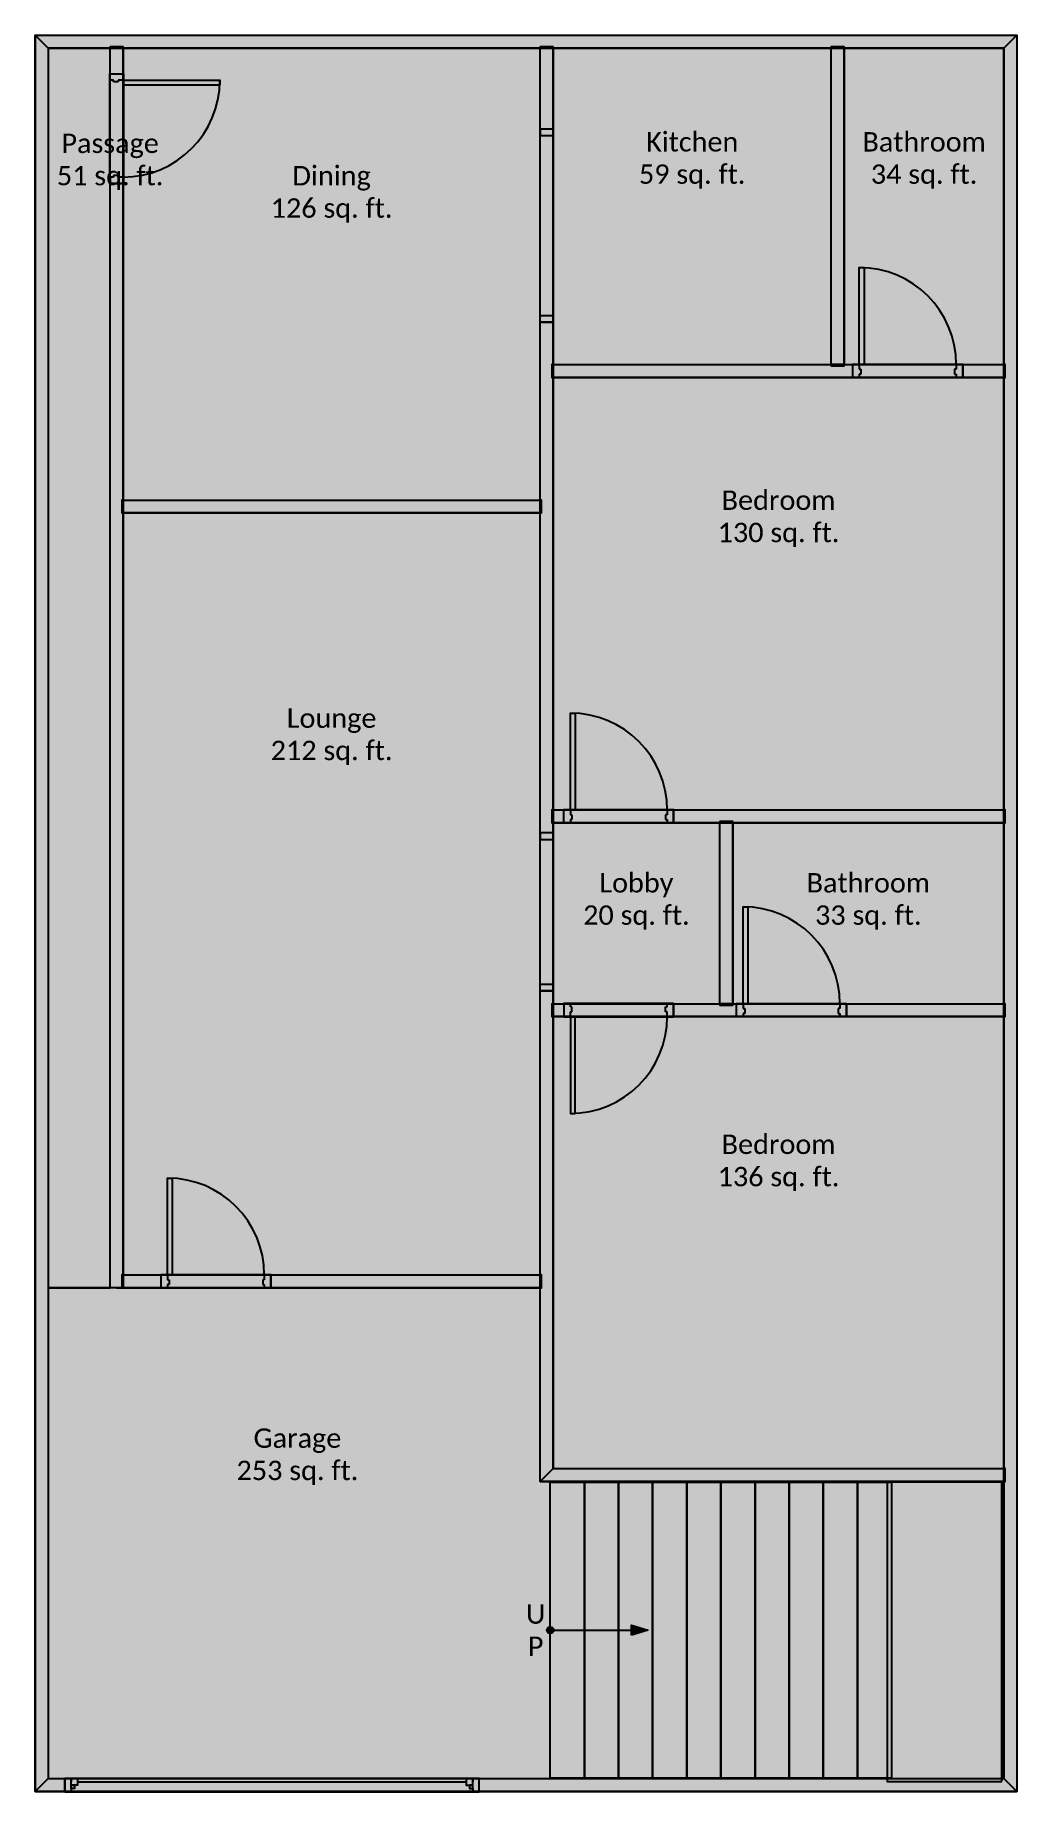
# Model space of a CAD drawing. Extents: x 0.4 to 25.7, y 1.1 to 46.4.
import ezdxf

# ---------------------------------------------------------------- set-up
doc = ezdxf.new("R2010")
doc.units = 0
doc.header["$MEASUREMENT"] = 0
for name, color, linetype in [('BUILDING_ENVELOPE', 7, 'CONTINUOUS'), ('LANDING', 7, 'CONTINUOUS'), ('SPACE', 7, 'CONTINUOUS'), ('STAIR', 7, 'CONTINUOUS')]:
    doc.layers.add(name, color=color, linetype=linetype)
doc.styles.get("Standard").update_dxf_attribs({"font": 'txt.shx'})

msp = doc.modelspace()

# ---------------------------------------------------------------- hatches: boundary and pattern name
at = {"layer": 'BUILDING_ENVELOPE'}
for points in [[(0.69, 46.088), (0.69, 1.421), (0.357, 1.088), (0.357, 46.421)], [(0.357, 46.421), (25.69, 46.421), (25.357, 46.088), (0.69, 46.088)], [(25.69, 46.421), (25.69, 1.088), (25.357, 1.421), (25.357, 46.088)], [(2.292, 46.088), (2.625, 46.088), (2.625, 46.121), (2.292, 46.121)], [(2.292, 14.089), (2.292, 46.088), (2.625, 46.088), (2.625, 14.089), (2.458, 14.089)], [(13.389, 46.088), (13.723, 46.088), (13.723, 46.121), (13.389, 46.121)], [(13.389, 9.089), (13.389, 46.088), (13.723, 46.088), (13.723, 9.423)], [(20.901, 46.088), (21.235, 46.088), (21.235, 46.121), (20.901, 46.121)], [(20.901, 37.923), (20.901, 46.088), (21.235, 46.088), (21.235, 37.923)], [(5.125, 45.134), (2.625, 45.134), (2.625, 45.259), (5.125, 45.259)], [(21.75, 40.423), (21.75, 37.923), (21.625, 37.923), (21.625, 40.423)], [(13.723, 37.589), (13.723, 37.923), (13.689, 37.923), (13.689, 37.589)], [(13.723, 37.923), (25.357, 37.923), (25.357, 37.589), (13.723, 37.589)], [(21.235, 37.923), (20.901, 37.923), (20.901, 37.889), (21.235, 37.889)], [(25.357, 37.923), (25.357, 37.589), (25.39, 37.589), (25.39, 37.923)], [(2.625, 34.089), (2.625, 34.423), (2.592, 34.423), (2.592, 34.089)], [(2.625, 34.423), (13.389, 34.423), (13.389, 34.089), (2.625, 34.089)], [(13.389, 34.423), (13.389, 34.089), (13.423, 34.089), (13.423, 34.423)], [(14.293, 28.923), (14.293, 26.423), (14.168, 26.423), (14.168, 28.923)], [(13.723, 26.089), (13.723, 26.423), (13.689, 26.423), (13.689, 26.089)], [(13.723, 26.423), (25.357, 26.423), (25.357, 26.089), (13.723, 26.089)], [(25.357, 26.423), (25.357, 26.089), (25.39, 26.089), (25.39, 26.423)], [(18.023, 26.089), (18.357, 26.089), (18.357, 26.123), (18.023, 26.123)], [(18.023, 21.423), (18.023, 26.089), (18.357, 26.089), (18.357, 21.423)], [(18.75, 23.923), (18.75, 21.423), (18.625, 21.423), (18.625, 23.923)], [(13.723, 21.089), (13.723, 21.423), (13.689, 21.423), (13.689, 21.089)], [(13.723, 21.423), (25.357, 21.423), (25.357, 21.089), (13.723, 21.089)], [(18.357, 21.423), (18.023, 21.423), (18.023, 21.389), (18.357, 21.389)], [(25.357, 21.423), (25.357, 21.089), (25.39, 21.089), (25.39, 21.423)], [(14.293, 18.589), (14.293, 21.089), (14.168, 21.089), (14.168, 18.589)], [(3.896, 16.923), (3.896, 14.423), (3.771, 14.423), (3.771, 16.923)], [(2.625, 14.089), (2.625, 14.423), (2.592, 14.423), (2.592, 14.089)], [(2.625, 14.423), (13.389, 14.423), (13.389, 14.089), (2.625, 14.089)], [(13.389, 14.423), (13.389, 14.089), (13.423, 14.089), (13.423, 14.423)], [(13.723, 9.423), (25.357, 9.423), (25.357, 9.089), (13.389, 9.089)], [(25.357, 9.423), (25.357, 9.089), (25.39, 9.089), (25.39, 9.423)], [(0.69, 1.421), (25.357, 1.421), (25.69, 1.088), (0.357, 1.088)]]:
    msp.add_hatch(color=7, dxfattribs=at).paths.add_polyline_path(points)
h = msp.add_hatch(color=7, dxfattribs=at)
h.paths.add_polyline_path([(2.292, 45.426), (2.625, 45.426), (2.625, 45.259), (2.5, 45.259), (2.375, 45.259), (2.292, 45.259)])
h.paths.add_polyline_path([(2.292, 42.592), (2.625, 42.592), (2.625, 42.759), (2.5, 42.759), (2.375, 42.759), (2.292, 42.759)])
h = msp.add_hatch(color=7, dxfattribs=at)
h.paths.add_polyline_path([(2.5, 45.259), (2.5, 45.217), (2.375, 45.217), (2.375, 45.259)])
h.paths.add_polyline_path([(2.5, 42.759), (2.5, 42.801), (2.375, 42.801), (2.375, 42.759)])
h = msp.add_hatch(color=7, dxfattribs=at)
h.paths.add_polyline_path([(13.723, 43.997), (13.389, 43.997), (13.389, 43.831), (13.723, 43.831)])
h.paths.add_polyline_path([(13.723, 39.014), (13.389, 39.014), (13.389, 39.181), (13.723, 39.181)])
h = msp.add_hatch(color=7, dxfattribs=at)
h.paths.add_polyline_path([(21.458, 37.589), (21.458, 37.923), (21.625, 37.923), (21.625, 37.798), (21.625, 37.673), (21.625, 37.589)])
h.paths.add_polyline_path([(24.292, 37.589), (24.292, 37.923), (24.125, 37.923), (24.125, 37.798), (24.125, 37.673), (24.125, 37.589)])
h = msp.add_hatch(color=7, dxfattribs=at)
h.paths.add_polyline_path([(21.625, 37.798), (21.667, 37.798), (21.667, 37.673), (21.625, 37.673)])
h.paths.add_polyline_path([(24.125, 37.798), (24.083, 37.798), (24.083, 37.673), (24.125, 37.673)])
h = msp.add_hatch(color=7, dxfattribs=at)
h.paths.add_polyline_path([(14.001, 26.089), (14.001, 26.423), (14.168, 26.423), (14.168, 26.298), (14.168, 26.173), (14.168, 26.089)])
h.paths.add_polyline_path([(16.834, 26.089), (16.834, 26.423), (16.668, 26.423), (16.668, 26.298), (16.668, 26.173), (16.668, 26.089)])
h = msp.add_hatch(color=7, dxfattribs=at)
h.paths.add_polyline_path([(14.168, 26.298), (14.209, 26.298), (14.209, 26.173), (14.168, 26.173)])
h.paths.add_polyline_path([(16.668, 26.298), (16.626, 26.298), (16.626, 26.173), (16.668, 26.173)])
h = msp.add_hatch(color=7, dxfattribs=at)
h.paths.add_polyline_path([(13.723, 25.831), (13.389, 25.831), (13.389, 25.664), (13.723, 25.664)])
h.paths.add_polyline_path([(13.723, 21.756), (13.389, 21.756), (13.389, 21.923), (13.723, 21.923)])
h = msp.add_hatch(color=7, dxfattribs=at)
h.paths.add_polyline_path([(14.001, 21.423), (14.001, 21.089), (14.168, 21.089), (14.168, 21.214), (14.168, 21.339), (14.168, 21.423)])
h.paths.add_polyline_path([(16.834, 21.423), (16.834, 21.089), (16.668, 21.089), (16.668, 21.214), (16.668, 21.339), (16.668, 21.423)])
h = msp.add_hatch(color=7, dxfattribs=at)
h.paths.add_polyline_path([(14.168, 21.214), (14.209, 21.214), (14.209, 21.339), (14.168, 21.339)])
h.paths.add_polyline_path([(16.668, 21.214), (16.626, 21.214), (16.626, 21.339), (16.668, 21.339)])
h = msp.add_hatch(color=7, dxfattribs=at)
h.paths.add_polyline_path([(18.458, 21.089), (18.458, 21.423), (18.625, 21.423), (18.625, 21.298), (18.625, 21.173), (18.625, 21.089)])
h.paths.add_polyline_path([(21.292, 21.089), (21.292, 21.423), (21.125, 21.423), (21.125, 21.298), (21.125, 21.173), (21.125, 21.089)])
h = msp.add_hatch(color=7, dxfattribs=at)
h.paths.add_polyline_path([(18.625, 21.298), (18.667, 21.298), (18.667, 21.173), (18.625, 21.173)])
h.paths.add_polyline_path([(21.125, 21.298), (21.083, 21.298), (21.083, 21.173), (21.125, 21.173)])
h = msp.add_hatch(color=7, dxfattribs=at)
h.paths.add_polyline_path([(3.605, 14.089), (3.605, 14.423), (3.771, 14.423), (3.771, 14.298), (3.771, 14.173), (3.771, 14.089)])
h.paths.add_polyline_path([(6.438, 14.089), (6.438, 14.423), (6.271, 14.423), (6.271, 14.298), (6.271, 14.173), (6.271, 14.089)])
h = msp.add_hatch(color=7, dxfattribs=at)
h.paths.add_polyline_path([(3.771, 14.298), (3.813, 14.298), (3.813, 14.173), (3.771, 14.173)])
h.paths.add_polyline_path([(6.271, 14.298), (6.23, 14.298), (6.23, 14.173), (6.271, 14.173)])
h = msp.add_hatch(color=134, dxfattribs=at)
h.paths.add_polyline_path([(13.65, 9.073), (14.53, 9.073), (14.53, 1.433), (13.65, 1.433)])
h.paths.add_polyline_path([(14.53, 9.073), (15.411, 9.073), (15.411, 1.433), (14.53, 1.433)])
h.paths.add_polyline_path([(15.411, 9.073), (16.292, 9.073), (16.292, 1.433), (15.411, 1.433)])
h.paths.add_polyline_path([(16.292, 9.073), (17.173, 9.073), (17.173, 1.433), (16.292, 1.433)])
h.paths.add_polyline_path([(17.173, 9.073), (18.053, 9.073), (18.053, 1.433), (17.173, 1.433)])
h.paths.add_polyline_path([(18.053, 9.073), (18.934, 9.073), (18.934, 1.433), (18.053, 1.433)])
h.paths.add_polyline_path([(18.934, 9.073), (19.815, 9.073), (19.815, 1.433), (18.934, 1.433)])
h.paths.add_polyline_path([(19.815, 9.073), (20.695, 9.073), (20.695, 1.433), (19.815, 1.433)])
h.paths.add_polyline_path([(20.695, 9.073), (21.576, 9.073), (21.576, 1.433), (20.695, 1.433)])
h.paths.add_polyline_path([(21.576, 9.073), (22.457, 9.073), (22.457, 1.433), (21.576, 1.433)])
edge = h.paths.add_edge_path(flags=0)
edge = h.paths.add_edge_path(flags=0)
edge = h.paths.add_edge_path(flags=0)
edge = h.paths.add_edge_path(flags=0)
edge = h.paths.add_edge_path(flags=0)
edge = h.paths.add_edge_path(flags=0)
edge = h.paths.add_edge_path(flags=0)
edge = h.paths.add_edge_path(flags=0)
edge = h.paths.add_edge_path(flags=0)
edge = h.paths.add_edge_path(flags=0)
edge = h.paths.add_edge_path(flags=0)
edge = h.paths.add_edge_path(flags=0)
edge = h.paths.add_edge_path(flags=0)
edge = h.paths.add_edge_path(flags=0)
edge = h.paths.add_edge_path(flags=0)
edge = h.paths.add_edge_path(flags=0)
edge = h.paths.add_edge_path(flags=0)
edge = h.paths.add_edge_path(flags=0)
edge = h.paths.add_edge_path(flags=0)
edge = h.paths.add_edge_path(flags=0)
edge = h.paths.add_edge_path(flags=0)
edge = h.paths.add_edge_path(flags=0)
edge = h.paths.add_edge_path(flags=0)
at = {"layer": 'LANDING'}
msp.add_hatch(color=134, dxfattribs=at).paths.add_polyline_path([(25.301, 1.348), (25.301, 9.073), (22.343, 9.073), (22.343, 1.348)])
at = {"layer": 'SPACE'}
for color, points in [(54, [(2.292, 14.089), (2.292, 46.088), (0.69, 46.088), (0.69, 14.089)]), (253, [(13.389, 34.423), (13.389, 46.088), (2.625, 46.088), (2.625, 34.423), (13.389, 34.423)]), (40, [(20.901, 46.088), (13.723, 46.088), (13.723, 37.923), (20.901, 37.923), (20.901, 46.088)]), (5, [(21.235, 46.088), (21.235, 37.923), (25.357, 37.923), (25.357, 46.088), (21.235, 46.088)]), (10, [(25.357, 37.589), (13.723, 37.589), (13.723, 26.423), (25.357, 26.423)]), (2, [(13.389, 34.089), (2.625, 34.089), (2.625, 14.423), (13.389, 14.423), (13.389, 34.089)]), (6, [(18.023, 26.089), (13.723, 26.089), (13.723, 21.423), (18.023, 21.423), (18.023, 26.089)]), (5, [(18.357, 26.089), (18.357, 21.423), (25.357, 21.423), (25.357, 26.089), (18.357, 26.089)]), (10, [(13.723, 21.089), (13.723, 9.423), (25.357, 9.423), (25.357, 21.089)]), (22, [(13.389, 14.089), (2.625, 14.089), (2.503, 14.089), (2.458, 14.089), (2.292, 14.089), (0.69, 14.089), (0.69, 1.421), (25.357, 1.421), (25.357, 9.089), (13.389, 9.089), (13.389, 14.089)])]:
    msp.add_hatch(color=color, dxfattribs=at).paths.add_polyline_path(points)
at = {"layer": 'STAIR'}
h = msp.add_hatch(color=134, dxfattribs=at)
edge = h.paths.add_edge_path()
edge.add_arc((13.65, 5.253), 0.0868, 0, 360)
msp.add_hatch(color=134, dxfattribs=at).paths.add_polyline_path([(15.745, 5.126), (15.745, 5.381), (16.171, 5.25)])

# ---------------------------------------------------------------- linework, layer by layer
at = {"layer": 'BUILDING_ENVELOPE', "color": 7, "linetype": 'CONTINUOUS'}
for p, q in [((0.357, 46.421), (0.357, 1.088)), ((0.357, 46.421), (25.69, 46.421)), ((25.69, 46.421), (25.69, 1.088)), ((0.69, 46.088), (0.69, 1.421)), ((0.69, 46.088), (25.357, 46.088)), ((13.389, 9.089), (13.389, 46.088)), ((13.723, 9.423), (13.723, 46.088)), ((20.901, 37.923), (20.901, 46.088)), ((21.235, 37.923), (21.235, 46.088)), ((25.357, 46.088), (25.357, 1.421)), ((2.292, 45.426), (2.625, 45.426)), ((2.292, 45.259), (2.292, 45.426)), ((2.292, 45.426), (2.625, 45.426)), ((2.625, 45.426), (2.625, 45.259)), ((2.375, 45.259), (2.292, 45.259)), ((2.375, 45.217), (2.375, 45.259)), ((2.5, 45.217), (2.375, 45.217)), ((2.625, 45.259), (2.5, 45.259)), ((2.5, 45.259), (2.5, 45.217)), ((13.723, 43.997), (13.389, 43.997)), ((2.375, 42.759), (2.292, 42.759)), ((2.292, 42.759), (2.292, 42.592)), ((2.5, 42.801), (2.375, 42.801)), ((2.375, 42.801), (2.375, 42.759)), ((2.5, 42.759), (2.5, 42.801)), ((2.625, 42.759), (2.5, 42.759)), ((2.625, 42.592), (2.625, 42.759)), ((2.292, 42.592), (2.625, 42.592)), ((2.292, 42.592), (2.625, 42.592)), ((13.723, 39.014), (13.389, 39.014)), ((13.723, 37.923), (25.357, 37.923)), ((21.458, 37.589), (21.458, 37.923)), ((21.458, 37.923), (21.625, 37.923)), ((21.458, 37.589), (21.458, 37.923)), ((21.625, 37.923), (21.625, 37.798)), ((21.625, 37.798), (21.667, 37.798)), ((21.625, 37.673), (21.625, 37.589)), ((21.667, 37.673), (21.625, 37.673)), ((21.667, 37.798), (21.667, 37.673)), ((24.125, 37.798), (24.083, 37.798)), ((24.083, 37.798), (24.083, 37.673)), ((24.083, 37.673), (24.125, 37.673)), ((24.292, 37.923), (24.125, 37.923)), ((24.125, 37.923), (24.125, 37.798)), ((24.125, 37.673), (24.125, 37.589)), ((24.292, 37.589), (24.292, 37.923)), ((24.292, 37.589), (24.292, 37.923)), ((13.723, 37.589), (25.357, 37.589)), ((21.625, 37.589), (21.458, 37.589)), ((24.125, 37.589), (24.292, 37.589)), ((2.625, 34.423), (13.389, 34.423)), ((2.625, 34.089), (13.389, 34.089)), ((13.723, 26.423), (25.357, 26.423)), ((14.001, 26.089), (14.001, 26.423)), ((14.001, 26.423), (14.168, 26.423)), ((14.001, 26.089), (14.001, 26.423)), ((14.168, 26.423), (14.168, 26.298)), ((16.834, 26.423), (16.668, 26.423)), ((16.668, 26.423), (16.668, 26.298)), ((16.834, 26.089), (16.834, 26.423)), ((16.834, 26.089), (16.834, 26.423)), ((13.723, 26.089), (25.357, 26.089)), ((14.168, 26.089), (14.001, 26.089)), ((14.168, 26.298), (14.209, 26.298)), ((14.168, 26.173), (14.168, 26.089)), ((14.209, 26.173), (14.168, 26.173)), ((14.209, 26.298), (14.209, 26.173)), ((16.668, 26.298), (16.626, 26.298)), ((16.626, 26.298), (16.626, 26.173)), ((16.626, 26.173), (16.668, 26.173)), ((16.668, 26.173), (16.668, 26.089)), ((16.668, 26.089), (16.834, 26.089)), ((18.023, 21.423), (18.023, 26.089)), ((18.357, 21.423), (18.357, 26.089)), ((13.723, 25.831), (13.389, 25.831)), ((13.723, 21.756), (13.389, 21.756)), ((13.723, 21.423), (25.357, 21.423)), ((14.001, 21.423), (14.001, 21.089)), ((14.168, 21.423), (14.001, 21.423)), ((14.001, 21.423), (14.001, 21.089)), ((14.168, 21.339), (14.168, 21.423)), ((14.209, 21.339), (14.168, 21.339)), ((14.209, 21.214), (14.209, 21.339)), ((16.626, 21.214), (16.626, 21.339)), ((16.626, 21.339), (16.668, 21.339)), ((16.668, 21.339), (16.668, 21.423)), ((16.668, 21.423), (16.834, 21.423)), ((16.834, 21.423), (16.834, 21.089)), ((16.834, 21.423), (16.834, 21.089)), ((18.458, 21.089), (18.458, 21.423)), ((18.458, 21.423), (18.625, 21.423)), ((18.458, 21.089), (18.458, 21.423)), ((18.625, 21.423), (18.625, 21.298)), ((21.292, 21.423), (21.125, 21.423)), ((21.125, 21.423), (21.125, 21.298)), ((21.292, 21.089), (21.292, 21.423)), ((21.292, 21.089), (21.292, 21.423)), ((13.723, 21.089), (25.357, 21.089)), ((14.001, 21.089), (14.168, 21.089)), ((14.168, 21.089), (14.168, 21.214)), ((14.168, 21.214), (14.209, 21.214)), ((16.668, 21.214), (16.626, 21.214)), ((16.668, 21.089), (16.668, 21.214)), ((16.834, 21.089), (16.668, 21.089)), ((18.625, 21.089), (18.458, 21.089)), ((18.625, 21.298), (18.667, 21.298)), ((18.625, 21.173), (18.625, 21.089)), ((18.667, 21.173), (18.625, 21.173)), ((18.667, 21.298), (18.667, 21.173)), ((21.125, 21.298), (21.083, 21.298)), ((21.083, 21.298), (21.083, 21.173)), ((21.083, 21.173), (21.125, 21.173)), ((21.125, 21.173), (21.125, 21.089)), ((21.125, 21.089), (21.292, 21.089)), ((2.625, 14.423), (13.389, 14.423)), ((2.625, 14.089), (13.389, 14.089)), ((3.605, 14.089), (3.605, 14.423)), ((3.605, 14.423), (3.771, 14.423)), ((3.605, 14.089), (3.605, 14.423)), ((3.771, 14.089), (3.605, 14.089)), ((3.771, 14.423), (3.771, 14.298)), ((3.771, 14.298), (3.813, 14.298)), ((3.771, 14.173), (3.771, 14.089)), ((3.813, 14.173), (3.771, 14.173)), ((3.813, 14.298), (3.813, 14.173)), ((6.271, 14.298), (6.23, 14.298)), ((6.23, 14.298), (6.23, 14.173)), ((6.23, 14.173), (6.271, 14.173)), ((6.438, 14.423), (6.271, 14.423)), ((6.271, 14.423), (6.271, 14.298)), ((6.271, 14.173), (6.271, 14.089)), ((6.271, 14.089), (6.438, 14.089)), ((6.438, 14.089), (6.438, 14.423)), ((6.438, 14.089), (6.438, 14.423)), ((13.389, 9.089), (25.357, 9.089)), ((13.723, 9.423), (25.357, 9.423)), ((0.69, 1.421), (25.357, 1.421)), ((1.119, 1.088), (1.119, 1.421)), ((1.119, 1.421), (1.286, 1.421)), ((1.119, 1.088), (1.119, 1.421)), ((1.286, 1.421), (1.286, 1.338)), ((11.815, 1.421), (11.649, 1.421)), ((11.649, 1.421), (11.649, 1.338)), ((11.815, 1.088), (11.815, 1.421)), ((11.815, 1.088), (11.815, 1.421)), ((0.357, 1.088), (25.69, 1.088)), ((1.286, 1.088), (1.119, 1.088)), ((1.286, 1.171), (1.286, 1.088)), ((1.453, 1.338), (11.482, 1.338)), ((11.649, 1.171), (11.649, 1.088)), ((11.649, 1.088), (11.815, 1.088))]:
    msp.add_line(p, q, dxfattribs=at)
for points in [[(0.69, 46.088), (0.69, 1.421), (0.357, 1.088), (0.357, 46.421)], [(0.357, 46.421), (25.69, 46.421), (25.357, 46.088), (0.69, 46.088)], [(25.69, 46.421), (25.69, 1.088), (25.357, 1.421), (25.357, 46.088)], [(2.292, 46.088), (2.625, 46.088), (2.625, 46.121), (2.292, 46.121)], [(2.292, 14.089), (2.292, 46.088), (2.625, 46.088), (2.625, 14.089), (2.458, 14.089)], [(13.389, 46.088), (13.723, 46.088), (13.723, 46.121), (13.389, 46.121)], [(13.389, 9.089), (13.389, 46.088), (13.723, 46.088), (13.723, 9.423)], [(20.901, 46.088), (21.235, 46.088), (21.235, 46.121), (20.901, 46.121)], [(20.901, 37.923), (20.901, 46.088), (21.235, 46.088), (21.235, 37.923)], [(2.284, 42.592), (2.284, 45.426), (2.633, 45.426), (2.633, 42.592)], [(5.125, 45.134), (2.625, 45.134), (2.625, 45.259), (5.125, 45.259)], [(13.731, 39.014), (13.731, 43.997), (13.381, 43.997), (13.381, 39.014)], [(13.723, 43.997), (13.389, 43.997), (13.389, 43.831), (13.723, 43.831)], [(21.75, 40.423), (21.75, 37.923), (21.625, 37.923), (21.625, 40.423)], [(13.723, 39.014), (13.389, 39.014), (13.389, 39.181), (13.723, 39.181)], [(13.723, 37.589), (13.723, 37.923), (13.689, 37.923), (13.689, 37.589)], [(13.723, 37.923), (25.357, 37.923), (25.357, 37.589), (13.723, 37.589)], [(21.235, 37.923), (20.901, 37.923), (20.901, 37.889), (21.235, 37.889)], [(24.292, 37.581), (21.458, 37.581), (21.458, 37.931), (24.292, 37.931)], [(25.357, 37.923), (25.357, 37.589), (25.39, 37.589), (25.39, 37.923)], [(2.625, 34.089), (2.625, 34.423), (2.592, 34.423), (2.592, 34.089)], [(2.625, 34.423), (13.389, 34.423), (13.389, 34.089), (2.625, 34.089)], [(13.389, 34.423), (13.389, 34.089), (13.423, 34.089), (13.423, 34.423)], [(14.293, 28.923), (14.293, 26.423), (14.168, 26.423), (14.168, 28.923)], [(13.723, 26.089), (13.723, 26.423), (13.689, 26.423), (13.689, 26.089)], [(13.723, 26.423), (25.357, 26.423), (25.357, 26.089), (13.723, 26.089)], [(16.834, 26.081), (14.001, 26.081), (14.001, 26.431), (16.834, 26.431)], [(25.357, 26.423), (25.357, 26.089), (25.39, 26.089), (25.39, 26.423)], [(18.023, 26.089), (18.357, 26.089), (18.357, 26.123), (18.023, 26.123)], [(18.023, 21.423), (18.023, 26.089), (18.357, 26.089), (18.357, 21.423)], [(13.731, 21.756), (13.731, 25.831), (13.381, 25.831), (13.381, 21.756)], [(13.723, 25.831), (13.389, 25.831), (13.389, 25.664), (13.723, 25.664)], [(18.75, 23.923), (18.75, 21.423), (18.625, 21.423), (18.625, 23.923)], [(13.723, 21.756), (13.389, 21.756), (13.389, 21.923), (13.723, 21.923)], [(13.723, 21.089), (13.723, 21.423), (13.689, 21.423), (13.689, 21.089)], [(13.723, 21.423), (25.357, 21.423), (25.357, 21.089), (13.723, 21.089)], [(16.834, 21.431), (14.001, 21.431), (14.001, 21.081), (16.834, 21.081)], [(18.357, 21.423), (18.023, 21.423), (18.023, 21.389), (18.357, 21.389)], [(21.292, 21.081), (18.458, 21.081), (18.458, 21.431), (21.292, 21.431)], [(25.357, 21.423), (25.357, 21.089), (25.39, 21.089), (25.39, 21.423)], [(14.293, 18.589), (14.293, 21.089), (14.168, 21.089), (14.168, 18.589)], [(3.896, 16.923), (3.896, 14.423), (3.771, 14.423), (3.771, 16.923)], [(2.625, 14.089), (2.625, 14.423), (2.592, 14.423), (2.592, 14.089)], [(2.625, 14.423), (13.389, 14.423), (13.389, 14.089), (2.625, 14.089)], [(6.438, 14.081), (3.605, 14.081), (3.605, 14.431), (6.438, 14.431)], [(13.389, 14.423), (13.389, 14.089), (13.423, 14.089), (13.423, 14.423)], [(13.723, 9.423), (25.357, 9.423), (25.357, 9.089), (13.389, 9.089)], [(25.357, 9.423), (25.357, 9.089), (25.39, 9.089), (25.39, 9.423)], [(0.69, 1.421), (25.357, 1.421), (25.69, 1.088), (0.357, 1.088)], [(1.119, 1.08), (11.815, 1.08), (11.815, 1.429), (1.119, 1.429)], [(1.286, 1.421), (1.453, 1.421), (1.453, 1.255), (1.286, 1.255)], [(11.649, 1.421), (11.482, 1.421), (11.482, 1.255), (11.649, 1.255)], [(1.286, 1.255), (1.369, 1.255), (1.369, 1.171), (1.286, 1.171)], [(11.649, 1.255), (11.565, 1.255), (11.565, 1.171), (11.649, 1.171)]]:
    msp.add_lwpolyline(points, close=True, dxfattribs=at)
for points in [[(2.458, 14.089), (2.292, 14.089), (2.292, 46.088)], [(2.458, 14.089), (2.625, 14.089), (2.625, 46.088)]]:
    msp.add_lwpolyline(points, dxfattribs=at)
at = {"layer": 'BUILDING_ENVELOPE', "color": 9, "linetype": 'CONTINUOUS'}
for points in [[(13.65, 9.073), (14.53, 9.073), (14.53, 1.433), (13.65, 1.433)], [(14.53, 9.073), (15.411, 9.073), (15.411, 1.433), (14.53, 1.433)], [(15.411, 9.073), (16.292, 9.073), (16.292, 1.433), (15.411, 1.433)], [(16.292, 9.073), (17.173, 9.073), (17.173, 1.433), (16.292, 1.433)], [(17.173, 9.073), (18.053, 9.073), (18.053, 1.433), (17.173, 1.433)], [(18.053, 9.073), (18.934, 9.073), (18.934, 1.433), (18.053, 1.433)], [(18.934, 9.073), (19.815, 9.073), (19.815, 1.433), (18.934, 1.433)], [(19.815, 9.073), (20.695, 9.073), (20.695, 1.433), (19.815, 1.433)], [(20.695, 9.073), (21.576, 9.073), (21.576, 1.433), (20.695, 1.433)], [(21.576, 9.073), (22.457, 9.073), (22.457, 1.433), (21.576, 1.433)]]:
    msp.add_lwpolyline(points, close=True, dxfattribs=at)
at = {"layer": 'BUILDING_ENVELOPE', "color": 7, "linetype": 'CONTINUOUS'}
for centre, start, end in [((2.625, 45.259), 270, 0), ((21.625, 37.923), 0, 90), ((14.168, 26.423), 0, 90), ((18.625, 21.423), 0, 90), ((14.168, 21.089), 270, 0), ((3.771, 14.423), 0, 90)]:
    msp.add_arc(centre, 2.5, start, end, dxfattribs=at)
at = {"layer": 'LANDING', "color": 7, "linetype": 'CONTINUOUS'}
msp.add_lwpolyline([(25.301, 1.348), (25.301, 9.073), (22.343, 9.073), (22.343, 1.348)], close=True, dxfattribs=at)
at = {"layer": 'SPACE', "linetype": 'CONTINUOUS'}
for p, q in [((13.389, 46.088), (2.625, 46.088)), ((2.625, 46.088), (2.625, 34.423)), ((13.389, 34.423), (13.389, 46.088)), ((20.901, 46.088), (13.723, 46.088)), ((13.723, 46.088), (13.723, 37.923)), ((20.901, 37.923), (20.901, 46.088)), ((21.235, 46.088), (21.235, 37.923)), ((25.357, 46.088), (21.235, 46.088)), ((25.357, 37.923), (25.357, 46.088)), ((13.723, 37.923), (20.901, 37.923)), ((21.235, 37.923), (25.357, 37.923)), ((2.625, 34.423), (13.389, 34.423)), ((13.389, 34.089), (2.625, 34.089)), ((2.625, 34.089), (2.625, 14.423)), ((13.389, 14.423), (13.389, 34.089)), ((18.023, 26.089), (13.723, 26.089)), ((13.723, 26.089), (13.723, 21.423)), ((18.023, 21.423), (18.023, 26.089)), ((18.357, 26.089), (18.357, 21.423)), ((25.357, 26.089), (18.357, 26.089)), ((25.357, 21.423), (25.357, 26.089)), ((13.723, 21.423), (18.023, 21.423)), ((18.357, 21.423), (25.357, 21.423)), ((2.292, 14.089), (0.69, 14.089)), ((0.69, 14.089), (0.69, 1.421)), ((2.458, 14.089), (2.292, 14.089)), ((2.503, 14.089), (2.458, 14.089)), ((2.625, 14.089), (2.503, 14.089)), ((2.625, 14.423), (13.389, 14.423)), ((13.389, 14.089), (2.625, 14.089)), ((13.389, 9.089), (13.389, 14.089)), ((25.357, 9.089), (13.389, 9.089)), ((25.357, 1.421), (25.357, 9.089)), ((0.69, 1.421), (25.357, 1.421))]:
    msp.add_line(p, q, dxfattribs=at)
for points in [[(2.292, 14.089), (2.292, 46.088), (0.69, 46.088), (0.69, 14.089)], [(25.357, 37.589), (13.723, 37.589), (13.723, 26.423), (25.357, 26.423)], [(13.723, 21.089), (13.723, 9.423), (25.357, 9.423), (25.357, 21.089)]]:
    msp.add_lwpolyline(points, close=True, dxfattribs=at)
at = {"layer": 'STAIR', "color": 7, "linetype": 'CONTINUOUS'}
msp.add_line((13.65, 5.253), (15.958, 5.253), dxfattribs=at)
msp.add_lwpolyline([(15.745, 5.126), (15.745, 5.381), (16.171, 5.25)], close=True, dxfattribs=at)
msp.add_circle((13.65, 5.253), 0.0868, dxfattribs=at)

# ---------------------------------------------------------------- texts
at = {"layer": 'BUILDING_ENVELOPE', "insert": (13.273, 5.253), "char_height": 0.5, "width": 0.75327, "attachment_point": 5}
msp.add_mtext('\\C7;\\fCalibri|b0|i0|;\\H0.50000381469727;U\\PP', dxfattribs=at)
at = {"layer": 'SPACE', "char_height": 0.5, "attachment_point": 5}
for s, insert, width in [('\\C7;\\fCalibri|b0|i0|;\\H0.50000381469727;Passage\\P51 sq. ft.\\P\\P', (2.292, 42.733), 2.9469), ('\\C7;\\fCalibri|b0|i0|;\\H0.50000381469727;Kitchen\\P59 sq. ft.\\P\\P', (17.312, 42.771), 2.9469), ('\\C7;\\fCalibri|b0|i0|;\\H0.50000381469727;Bathroom\\P34 sq. ft.\\P\\P', (23.296, 42.771), 3.31902), ('\\C7;\\fCalibri|b0|i0|;\\H0.50000381469727;Dining\\P126 sq. ft.\\P\\P', (8.007, 41.896), 3.28479), ('\\C7;\\fCalibri|b0|i0|;\\H0.50000381469727;Bedroom\\P130 sq. ft.\\P\\P', (19.54, 33.522), 3.28479), ('\\C7;\\fCalibri|b0|i0|;\\H0.50000381469727;Lounge\\P212 sq. ft.\\P\\P', (8.007, 27.897), 3.28479), ('\\C7;\\fCalibri|b0|i0|;\\H0.50000381469727;Lobby\\P20 sq. ft.\\P\\P', (15.873, 23.647), 2.9469), ('\\C7;\\fCalibri|b0|i0|;\\H0.50000381469727;Bathroom\\P33 sq. ft.\\P\\P', (21.857, 23.647), 3.31902), ('\\C7;\\fCalibri|b0|i0|;\\H0.50000381469727;Bedroom\\P136 sq. ft.\\P\\P', (19.54, 16.897), 3.28479), ('\\C7;\\fCalibri|b0|i0|;\\H0.50000381469727;Garage\\P253 sq. ft.\\P\\P', (7.125, 9.314), 3.28479)]:
    msp.add_mtext(s, dxfattribs=dict(at, insert=insert, width=width))

doc.saveas('drawing.dxf')
